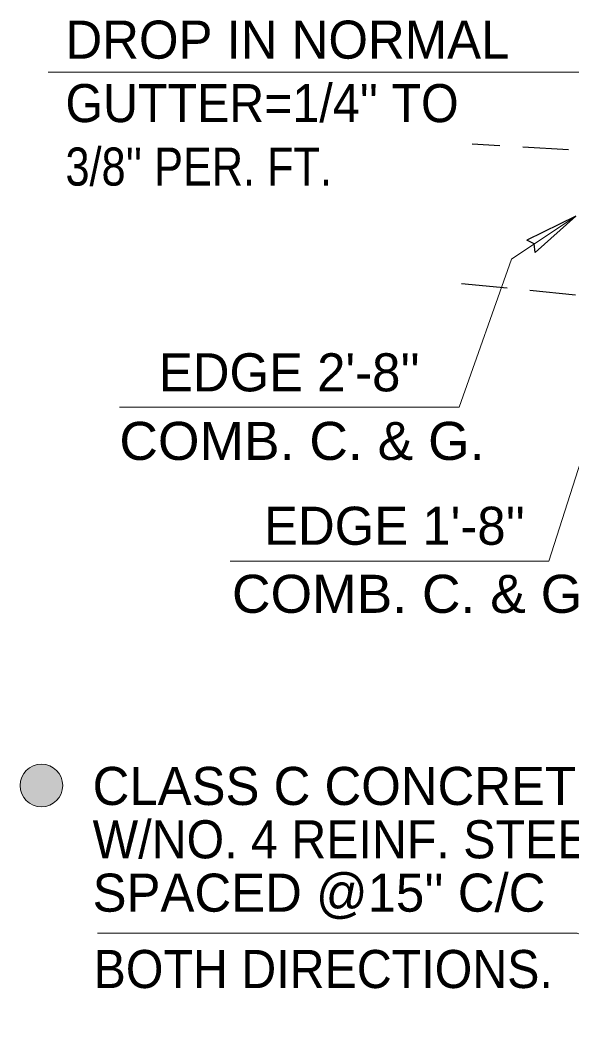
# Model space of a CAD drawing. Extents: x 392 to 763, y 50 to 324.
# Drawn here: x 601.61 to 619.69, y 108.12 to 140.93 of the extents above; entities that cross this region are included whole.
import ezdxf

# ---------------------------------------------------------------- set-up
doc = ezdxf.new("R2010")
doc.units = 0
doc.header["$LTSCALE"] = 0.5
doc.linetypes.add('MEDIUM_DASHED', pattern=[4.5, 3, -1.5])
doc.layers.add('1', color=7, linetype='Continuous', lineweight=13)

msp = doc.modelspace()

# ---------------------------------------------------------------- hatches: boundary and pattern name
at = {"layer": '1'}
msp.add_hatch(color=256, dxfattribs=at).paths.add_polyline_path([(603.0056, 115.86, 1), (601.6066, 115.86, 1)])

# ---------------------------------------------------------------- linework, layer by layer
at = {"layer": '1', "linetype": 'MEDIUM_DASHED', "lineweight": 25}
for p, q in [((619.5797, 136.6836), (616.4236, 136.8688)), ((619.8088, 131.927), (615.9781, 132.3047))]:
    msp.add_line(p, q, dxfattribs=at)
at = {"layer": '1', "lineweight": 25}
for q in [(618.212, 133.7255), (618.4833, 133.3212)]:
    msp.add_line((619.8171, 134.5102), q, dxfattribs=at)
at = {"layer": '1'}
for points in [[(602.5269, 139.2283), (624.064, 139.2283), (630.2753, 136.8303)], [(604.8663, 128.2567), (615.9937, 128.2567), (617.7142, 133.0967), (619.818, 134.5102)], [(608.4917, 123.2122), (618.9407, 123.2122), (621.2012, 130.2706), (626.1292, 132.2029)], [(604.1484, 111.029), (619.8698, 111.029), (626.9284, 108.1167)]]:
    msp.add_lwpolyline(points, dxfattribs=at)
at = {"layer": '1', "lineweight": 25}
msp.add_lwpolyline([(618.4833, 133.3212), (618.4595, 133.6017), (618.212, 133.7255)], dxfattribs=at)
at = {"layer": '1'}
msp.add_circle((602.3061, 115.86), 0.6995, dxfattribs=at)

# ---------------------------------------------------------------- texts
for s, p in [('DROP IN NORMAL', (603.0962, 139.6673)), ("EDGE 2'-8''", (606.1542, 128.7709)), ("EDGE 1'-8''", (609.6017, 123.7458)), ('CLASS C CONCRETE ', (603.9847, 115.2232)), ("SPACED @15'' C/C", (603.9847, 111.7283))]:
    msp.add_text(s, height=1.247, dxfattribs=at).set_placement(p)
for s, width, p in [("GUTTER=1/4'' TO", 0.95, (603.0962, 137.5883)), ("3/8'' PER. FT.", 0.85, (603.0962, 135.5093)), ('COMB. C. & G.', 1.05, (604.8617, 126.5251)), ('COMB. C. & G.', 1.05, (608.5522, 121.5164)), ('W/NO. 4 REINF. STEEL', 0.95, (603.9847, 113.4757)), ('BOTH DIRECTIONS.', 0.95, (604.0174, 109.2277))]:
    msp.add_text(s, height=1.247, dxfattribs=dict(at, width=width)).set_placement(p)

doc.saveas('drawing.dxf')
